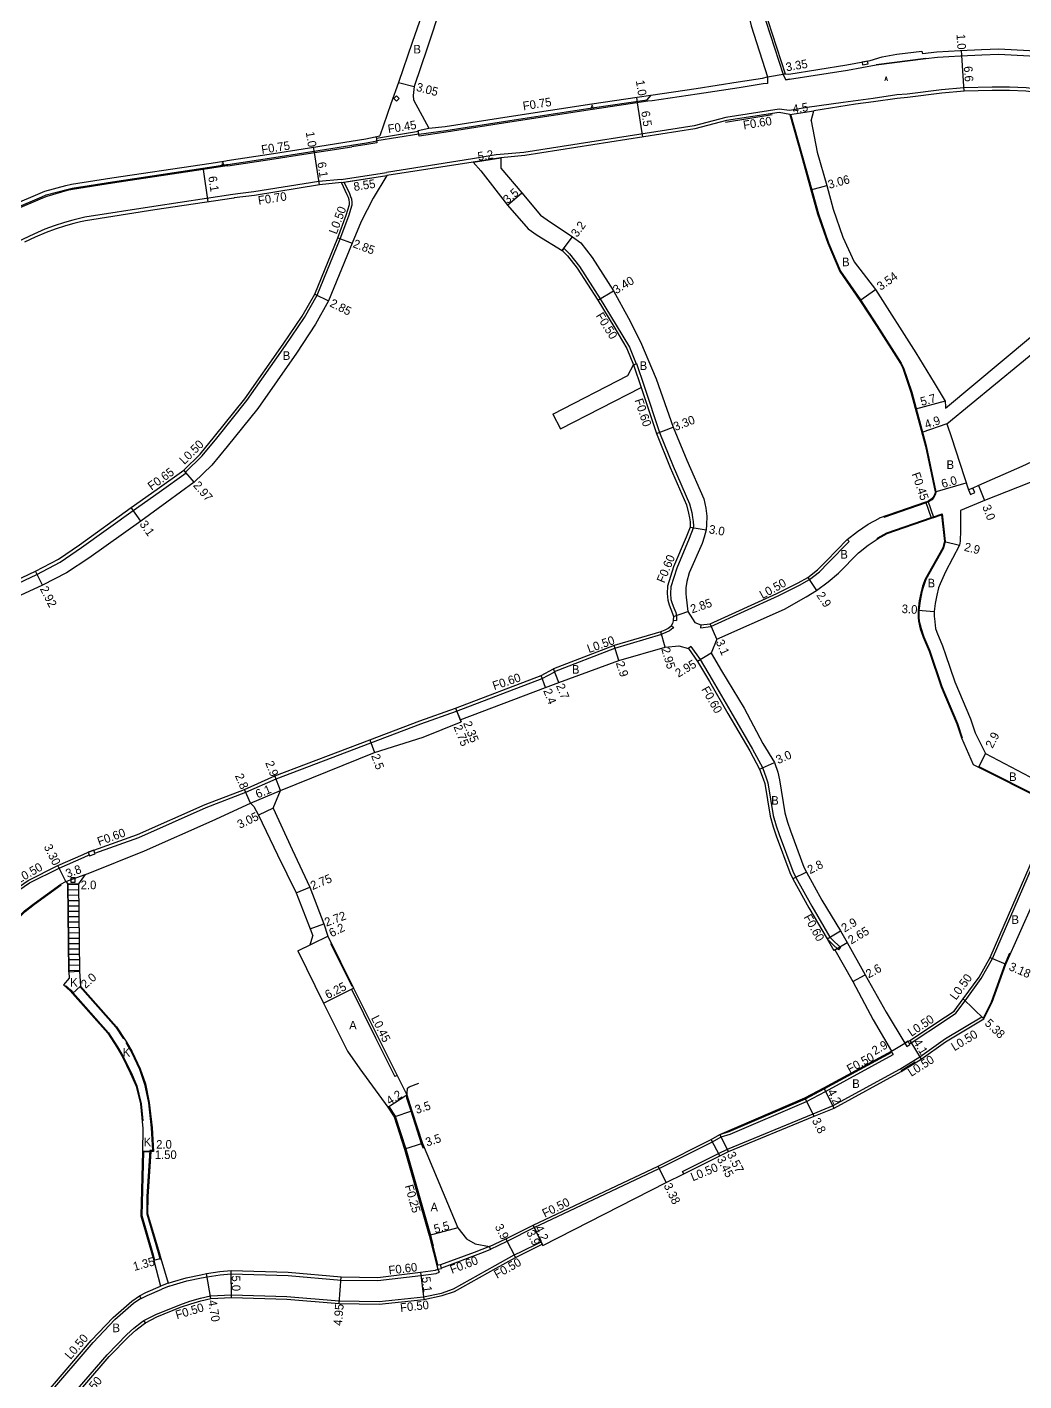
# Model space of a CAD drawing. Header units: metres. Extents: x -24000 to -21600, y -87000 to -84000.
# Drawn here: x -23652.9 to -23467.7, y -86370.6 to -86119.1 of the extents above; entities that cross this region are included whole.
import ezdxf

# ---------------------------------------------------------------- set-up
doc = ezdxf.new("R2010")
doc.units = ezdxf.units.M
doc.header["$LTSCALE"] = 2.5
for name, color, linetype in [('その他', 7, 'Continuous'), ('側溝・桝', 7, 'Continuous'), ('幅員', 7, 'Continuous'), ('歩道・分離帯・安全施設', 7, 'Continuous'), ('舗装', 7, 'Continuous'), ('道路', 7, 'Continuous')]:
    doc.layers.add(name, color=color, linetype=linetype)
doc.styles.get("Standard").update_dxf_attribs({"font": ''})
doc.styles.add('YOKO_DECO', font='txt.shx', dxfattribs={"bigfont": 'extfont.shx'})
doc.styles.get('Standard').set_extended_font_data('@MS PGothic')

msp = doc.modelspace()

# ---------------------------------------------------------------- linework, layer by layer
at = {"layer": 'その他', "flags": 128}
for points in [[(-23645.12, -86294.57), (-23645.29, -86278.26)], [(-23645.29, -86278.26), (-23643.29, -86278.26)], [(-23643.29, -86278.26), (-23643.12, -86294.48)], [(-23645.12, -86294.57), (-23643.12, -86294.48)]]:
    msp.add_lwpolyline(points, dxfattribs=at)
at = {"layer": 'その他'}
for points in [[(-23643.29, -86278.37), (-23645.29, -86278.39)], [(-23643.28, -86279.37), (-23645.28, -86279.39)], [(-23643.27, -86280.37), (-23645.27, -86280.39)], [(-23643.26, -86281.37), (-23645.26, -86281.39)], [(-23643.25, -86282.37), (-23645.25, -86282.39)], [(-23643.24, -86283.37), (-23645.24, -86283.39)], [(-23643.23, -86284.37), (-23645.23, -86284.39)], [(-23643.22, -86285.37), (-23645.21, -86285.39)], [(-23643.21, -86286.37), (-23645.2, -86286.39)], [(-23643.19, -86287.37), (-23645.19, -86287.39)], [(-23643.18, -86288.37), (-23645.18, -86288.39)], [(-23643.17, -86289.37), (-23645.17, -86289.39)], [(-23643.16, -86290.37), (-23645.16, -86290.39)], [(-23643.15, -86291.37), (-23645.15, -86291.39)], [(-23643.14, -86292.37), (-23645.14, -86292.39)], [(-23643.13, -86293.37), (-23645.13, -86293.39)], [(-23643.12, -86294.37), (-23645.12, -86294.39)]]:
    msp.add_lwpolyline(points, dxfattribs=at)
at = {"layer": '側溝・桝', "flags": 128}
for points in [[(-23521.19, -86103.47), (-23519.59, -86106.34), (-23517.69, -86111.21), (-23515.61, -86117.96), (-23512.39, -86127.92)], [(-23512.01, -86127.79), (-23512.39, -86127.92)], [(-23580.17, -86138.49), (-23587.97, -86139.78)], [(-23580.11, -86138.96), (-23587.91, -86140.24)], [(-23594.54, -86147.39), (-23586.09, -86146.07)], [(-23594.44, -86147.98), (-23593.93, -86147.9), (-23586, -86146.66)], [(-23623.4, -86201.75), (-23620.36, -86198.75), (-23617.62, -86195.44), (-23612.02, -86188.43), (-23604.88, -86178.25), (-23601.31, -86173.03), (-23598.97, -86168.89), (-23594.68, -86158.39), (-23593.1, -86154.17), (-23592.46, -86152.13), (-23592.45, -86151.64), (-23592.53, -86151.07), (-23592.7, -86150.59), (-23592.92, -86150.04), (-23593.93, -86147.9)], [(-23553.13, -86160.21), (-23553.43, -86160.61)], [(-23553.13, -86160.21), (-23553.11, -86160.22), (-23552.1, -86161.23), (-23550.27, -86163.56), (-23546.43, -86169.58), (-23543.42, -86174.44), (-23540.98, -86178.57), (-23539.74, -86181.65)], [(-23540.2, -86181.84), (-23539.74, -86181.65), (-23539.65, -86181.61)], [(-23540.2, -86181.84), (-23538.79, -86186.02)], [(-23539.65, -86181.61), (-23538.22, -86185.81)], [(-23538.22, -86185.81), (-23535.37, -86194.4), (-23532.86, -86200.66), (-23529.81, -86207.62), (-23529.38, -86209.26), (-23529.23, -86210.16), (-23529.11, -86210.94), (-23529.07, -86211.76), (-23529.11, -86212.15), (-23529.9, -86214.09), (-23532.19, -86219.57), (-23533.28, -86223.05), (-23533.36, -86224.31), (-23533.25, -86225.45), (-23533.04, -86226.19), (-23532.71, -86226.97), (-23532.37, -86227.82), (-23532.21, -86228.49), (-23532.23, -86229.3)], [(-23664.93, -86227.88), (-23661.08, -86225.51), (-23651.02, -86220.75), (-23646.71, -86218.46), (-23642.73, -86215.79), (-23633.13, -86208.89), (-23628.31, -86205.46), (-23623.3, -86201.86)], [(-23623.3, -86201.86), (-23623.4, -86201.75), (-23623.73, -86201.37)], [(-23484.86, -86210.33), (-23485.91, -86207.3)], [(-23484.44, -86210.18), (-23485.48, -86207.16)], [(-23527.69, -86230.15), (-23527.75, -86230.66), (-23525.84, -86230.41), (-23513.35, -86224.77), (-23509.35, -86222.77), (-23507.53, -86221.73), (-23505.68, -86220.29), (-23504.04, -86218.6), (-23500.16, -86214.63)], [(-23500.49, -86214.26), (-23500.16, -86214.63)], [(-23533.2, -86230.32), (-23532.78, -86230.59)], [(-23532.83, -86229.24), (-23532.23, -86229.3)], [(-23554.87, -86238.79), (-23543.67, -86234.45), (-23534.93, -86231.87)], [(-23532.78, -86230.59), (-23532.92, -86230.77), (-23533.52, -86231.25), (-23534.19, -86231.58), (-23534.93, -86231.87)], [(-23529.53, -86234.16), (-23530.02, -86234.51)], [(-23529.53, -86234.16), (-23527.8, -86236.58), (-23525.59, -86240.35), (-23522.15, -86246.32), (-23518.08, -86253.25), (-23516.23, -86256.66), (-23515.57, -86258.53), (-23515.23, -86259.48), (-23514.26, -86265.52), (-23513.71, -86267.45), (-23513.15, -86269.1), (-23510.62, -86275.92), (-23510.07, -86277.04), (-23507.1, -86282.37), (-23503.72, -86288.17), (-23502.84, -86289.05), (-23501.76, -86290.03)], [(-23640.24, -86272.56), (-23632.1, -86269.61), (-23619.56, -86264.05), (-23612.24, -86261.24), (-23606.59, -86258.75), (-23588.98, -86252.07), (-23579.7, -86248.53), (-23573.07, -86246.17), (-23557.18, -86240.09), (-23554.83, -86238.88)], [(-23554.83, -86238.88), (-23554.87, -86238.79), (-23555.06, -86238.32)], [(-23482.26, -86303.54), (-23480.32, -86302.25), (-23478.63, -86299.95), (-23475.6, -86295.82), (-23473.52, -86292.14), (-23466.09, -86274.95), (-23461.99, -86264.49), (-23462.45, -86264.31)], [(-23658.32, -86282.35), (-23656.36, -86280.81), (-23652.4, -86278.07), (-23646.92, -86275.32), (-23642.27, -86273.29), (-23641.31, -86272.84)], [(-23504.24, -86288.47), (-23503.25, -86289.48), (-23502.16, -86290.48)], [(-23501.76, -86290.03), (-23502.16, -86290.48)], [(-23592.6, -86297.83), (-23592.2, -86297.63)], [(-23592.6, -86297.83), (-23588.13, -86306.85), (-23584.53, -86314.06)], [(-23482.26, -86306.99), (-23475.49, -86302.97), (-23475.11, -86303.32)], [(-23488.95, -86307.94), (-23488.65, -86307.76), (-23482.26, -86303.54)], [(-23531.11, -86331.67), (-23524.42, -86328.35), (-23522.76, -86327.52), (-23506.81, -86320.94), (-23503.15, -86319.45), (-23490.71, -86312.65), (-23487.04, -86310.41), (-23482.26, -86306.99)], [(-23524.17, -86324.79), (-23522.41, -86324.26), (-23508.27, -86318.2), (-23504.78, -86316.35), (-23492.22, -86309.49)], [(-23523.95, -86325.24), (-23522.25, -86324.73), (-23508.05, -86318.65), (-23504.54, -86316.79), (-23491.98, -86309.93)], [(-23492.22, -86309.49), (-23491.98, -86309.93)], [(-23584.13, -86313.86), (-23584.53, -86314.06)], [(-23585.85, -86319.75), (-23585.64, -86319.61), (-23584.46, -86321.42), (-23582.51, -86327.48), (-23577.9, -86343.51), (-23577.4, -86345.49), (-23577.64, -86345.55)], [(-23566.8, -86346.11), (-23563.7, -86344.61), (-23558.65, -86342.11), (-23535.42, -86331.15), (-23525.53, -86326.16), (-23523.95, -86325.24)], [(-23530.88, -86332.11), (-23531.11, -86331.67)], [(-23566.97, -86345.64), (-23569.82, -86346.71)], [(-23566.76, -86346.2), (-23566.8, -86346.11), (-23566.97, -86345.64)], [(-23561.4, -86346.71), (-23557.38, -86344.72)], [(-23557.38, -86344.72), (-23557.17, -86345.17)], [(-23569.82, -86346.71), (-23576.03, -86349.05)], [(-23568.11, -86346.71), (-23575.88, -86349.63)], [(-23566.76, -86346.2), (-23568.11, -86346.71)], [(-23565.93, -86349.15), (-23562.37, -86347.19), (-23561.4, -86346.71)], [(-23631.15, -86359.37), (-23628.95, -86358.25), (-23624.51, -86356.43), (-23622.61, -86355.78), (-23620.67, -86355.2), (-23618.79, -86354.79), (-23614.9, -86354.6), (-23604.59, -86354.88), (-23594.87, -86355.69), (-23587.46, -86355.85), (-23579.21, -86354.95), (-23575.86, -86354.26), (-23573.67, -86353.48), (-23565.93, -86349.15)], [(-23626.45, -86353), (-23625.68, -86352.76), (-23623.16, -86352.01), (-23620.47, -86351.44), (-23619.4, -86351.24), (-23617, -86350.88), (-23614.93, -86350.7), (-23604.37, -86350.99), (-23594.52, -86351.86), (-23587.67, -86351.95), (-23579.7, -86350.98), (-23576.84, -86350.62), (-23576.32, -86350.4)], [(-23576.55, -86349.85), (-23576.32, -86350.4)], [(-23631.68, -86355.29), (-23630.57, -86354.7), (-23627.82, -86353.57)], [(-23626.63, -86352.43), (-23628.05, -86353.01)], [(-23626.45, -86353), (-23627.82, -86353.57)], [(-23652.39, -86377.25), (-23649.16, -86373.47), (-23640.57, -86363.43), (-23636.53, -86359.16), (-23633.09, -86356.14), (-23631.73, -86355.21)], [(-23631.99, -86354.78), (-23631.73, -86355.21), (-23631.68, -86355.29)], [(-23649.97, -86379.33), (-23646.67, -86375.78), (-23637.95, -86365.73), (-23634.32, -86361.97), (-23633, -86360.79), (-23631.62, -86359.69), (-23631.15, -86359.37)], [(-23630.87, -86359.79), (-23631.15, -86359.37)]]:
    msp.add_lwpolyline(points, dxfattribs=at)
at = {"layer": '側溝・桝'}
for points in [[(-23497.65, -86126.09), (-23496.65, -86125.89), (-23496.75, -86125.39), (-23497.75, -86125.58)], [(-23576.55, -86349.85), (-23575.87, -86349.68), (-23575.88, -86349.63), (-23576.03, -86349.05), (-23576.04, -86349), (-23576.72, -86349.17), (-23576.55, -86349.85)]]:
    msp.add_lwpolyline(points, close=True, dxfattribs=at)
at = {"layer": '側溝・桝', "flags": 128}
for points in [[(-23584.24, -86132.85), (-23583.75, -86132.35), (-23584.24, -86131.86), (-23584.74, -86132.35)], [(-23477.99, -86205.07), (-23477.62, -86205.89), (-23476.8, -86205.53), (-23477.17, -86204.71)], [(-23641.48, -86272.37), (-23641.31, -86272.84), (-23641.24, -86273.03), (-23640.21, -86272.65), (-23640.24, -86272.56), (-23640.45, -86271.99)], [(-23644.7, -86277.92), (-23643.9, -86277.92), (-23643.9, -86277.12), (-23644.7, -86277.12)], [(-23489.45, -86308.46), (-23488.85, -86308.1), (-23488.95, -86307.94), (-23489.2, -86307.5), (-23489.81, -86307.86)]]:
    msp.add_lwpolyline(points, close=True, dxfattribs=at)
at = {"layer": '側溝・桝'}
for points in [[(-23580.11, -86138.96), (-23575.08, -86138.27), (-23563.21, -86136.42), (-23547.87, -86134.06), (-23537.67, -86132.57), (-23536.92, -86131.71)], [(-23435.92, -86137.88), (-23438.84, -86136.58), (-23440.42, -86136.01), (-23440.73, -86135.89), (-23443.44, -86134.97), (-23445.74, -86134.21), (-23448.53, -86133.41), (-23450.66, -86132.9), (-23453.44, -86132.4), (-23458.49, -86131.58), (-23461.5, -86131.09), (-23464.85, -86130.65), (-23467.27, -86130.38), (-23470.36, -86130.24), (-23473.6, -86130.23), (-23478.82, -86130.35), (-23483.02, -86130.74), (-23489.4, -86131.53), (-23491.3, -86131.7), (-23495.71, -86132.35), (-23501.27, -86133.12), (-23507.97, -86134.04)], [(-23507.97, -86134.04), (-23511.24, -86134.57), (-23513.18, -86134.36), (-23523.08, -86135.91), (-23528.93, -86137.43), (-23560.56, -86142.4), (-23565.72, -86142.84), (-23570.11, -86143.54), (-23586.09, -86146.07)], [(-23511.17, -86135.32), (-23506.72, -86134.64)], [(-23615.58, -86144.61), (-23607, -86143.29), (-23601.49, -86142.45), (-23592.56, -86141)], [(-23592.57, -86141), (-23589.8, -86140.56), (-23587.91, -86140.24)], [(-23655.19, -86152.79), (-23650.11, -86150.63), (-23649.3, -86150.27), (-23645.45, -86149.24), (-23644.48, -86149), (-23636.99, -86147.83), (-23620.2, -86145.32), (-23617.75, -86144.93), (-23615.81, -86144.64), (-23615.58, -86144.61)], [(-23564.86, -86143.38), (-23570, -86144.17)], [(-23594.54, -86147.39), (-23598.63, -86147.74), (-23610.71, -86149.68), (-23613.18, -86149.99)], [(-23613.18, -86149.99), (-23614.63, -86150.21), (-23629.31, -86152.42), (-23642.12, -86154.42), (-23643.09, -86154.64), (-23644.35, -86154.96), (-23645.88, -86155.41), (-23647.84, -86156.03), (-23649.53, -86156.63), (-23651.61, -86157.53), (-23653.6, -86158.5), (-23655.42, -86159.46), (-23657.27, -86160.64), (-23659.59, -86162.28), (-23662.56, -86164.55), (-23665.25, -86166.93), (-23667.36, -86169.15), (-23668.41, -86170.3), (-23669.96, -86171.97), (-23671.18, -86173.54), (-23672.57, -86175.71)]]:
    msp.add_lwpolyline(points, dxfattribs=at)
at = {"layer": '幅員', "flags": 128}
for points in [[(-23479.24, -86124.39), (-23479.31, -86123.4)], [(-23478.78, -86130.97), (-23479.24, -86124.39)], [(-23583.89, -86129.37), (-23580.94, -86130.14)], [(-23515.31, -86128.35), (-23512.01, -86127.79)], [(-23511.17, -86135.32), (-23506.72, -86134.64)], [(-23599.48, -86142.39), (-23599.64, -86141.41)], [(-23598.54, -86148.42), (-23599.48, -86142.39)], [(-23570, -86144.17), (-23564.86, -86143.38)], [(-23594.44, -86147.98), (-23586, -86146.66)], [(-23563.64, -86152.15), (-23560.97, -86149.89)], [(-23507.24, -86149.34), (-23504.29, -86148.52)], [(-23595.15, -86158.21), (-23592.48, -86159.21)], [(-23553.43, -86160.61), (-23551.52, -86158.04)], [(-23599.42, -86168.67), (-23596.88, -86169.96)], [(-23546.86, -86169.83), (-23543.94, -86168.09)], [(-23498.15, -86169.87), (-23495.27, -86167.81)], [(-23482.33, -86188.56), (-23487.83, -86190.04)], [(-23535.94, -86194.61), (-23532.85, -86193.43)], [(-23482.03, -86192.78), (-23486.67, -86194.37)], [(-23621.79, -86203.62), (-23623.73, -86201.37)], [(-23484.18, -86205.42), (-23478.41, -86203.75)], [(-23476.13, -86204.25), (-23475.04, -86207.04)], [(-23631.71, -86210.88), (-23633.51, -86208.36)], [(-23529.7, -86212), (-23526.74, -86212.49)], [(-23482.45, -86214.66), (-23479.64, -86215.35)], [(-23649.99, -86222.77), (-23651.31, -86220.16)], [(-23507.81, -86221.31), (-23506.22, -86223.74)], [(-23532.81, -86228.56), (-23530.12, -86227.63)], [(-23487.35, -86227.42), (-23484.36, -86227.62)], [(-23524.73, -86232.76), (-23525.98, -86229.92)], [(-23534.32, -86234.25), (-23535.16, -86231.42)], [(-23542.91, -86236.73), (-23543.82, -86233.98)], [(-23525.76, -86235.4), (-23528.3, -86236.91)], [(-23556.53, -86241.77), (-23557.39, -86239.53)], [(-23554.06, -86240.83), (-23555.06, -86238.32)], [(-23573.28, -86245.6), (-23572.25, -86248.16)], [(-23573.28, -86245.6), (-23572.4, -86247.78)], [(-23589.2, -86251.51), (-23588.34, -86253.86)], [(-23474.8, -86254.01), (-23476.14, -86256.59)], [(-23516.78, -86256.91), (-23514.04, -86255.69)], [(-23605.76, -86260.9), (-23606.81, -86258.19)], [(-23611.38, -86263.27), (-23612.47, -86260.69)], [(-23611.38, -86263.27), (-23605.76, -86260.9)], [(-23607.14, -86264.17), (-23609.89, -86265.48)], [(-23645.67, -86277.82), (-23647.13, -86274.86)], [(-23645.67, -86277.82), (-23642.09, -86276.53)], [(-23508.09, -86276.07), (-23510.6, -86277.32)], [(-23645.29, -86278.26), (-23643.29, -86278.26)], [(-23602.89, -86279.89), (-23600.36, -86278.84)], [(-23600.27, -86286.63), (-23597.71, -86285.69)], [(-23602.56, -86290.71), (-23596.99, -86287.99)], [(-23504.24, -86288.47), (-23501.74, -86287)], [(-23502.82, -86290.52), (-23500.54, -86289.17)], [(-23473.97, -86291.91), (-23471.05, -86293.16)], [(-23499.46, -86296.41), (-23497.18, -86295.16)], [(-23642.91, -86297.28), (-23644.4, -86298.61)], [(-23597.8, -86300.42), (-23592.2, -86297.63)], [(-23478.99, -86299.6), (-23475.11, -86303.32)], [(-23492.31, -86309.31), (-23489.81, -86307.86)], [(-23488.91, -86307.34), (-23486.78, -86310.84)], [(-23585.85, -86319.75), (-23582.34, -86317.45)], [(-23506.62, -86321.4), (-23508.36, -86318.02)], [(-23502.94, -86319.9), (-23504.88, -86316.17)], [(-23584.69, -86321.53), (-23581.36, -86320.44)], [(-23524.2, -86328.79), (-23525.76, -86325.72)], [(-23522.56, -86327.98), (-23524.17, -86324.79)], [(-23629.39, -86327.96), (-23631.39, -86327.97)], [(-23631.39, -86327.97), (-23629.89, -86327.96)], [(-23579.42, -86326.49), (-23582.75, -86327.56)], [(-23534.16, -86333.74), (-23535.64, -86330.7)], [(-23572.84, -86342.14), (-23578.14, -86343.58)], [(-23557.03, -86345.44), (-23558.86, -86341.66)], [(-23558.86, -86341.66), (-23557.17, -86345.17)], [(-23563.92, -86344.16), (-23562.14, -86347.64)], [(-23628.01, -86347.85), (-23629.31, -86348.21)], [(-23618.73, -86355.28), (-23619.5, -86350.65)], [(-23614.89, -86355.1), (-23614.95, -86350.1)], [(-23579.77, -86350.39), (-23579.13, -86355.45)], [(-23594.9, -86356.19), (-23594.49, -86351.26)]]:
    msp.add_lwpolyline(points, dxfattribs=at)
at = {"layer": '幅員'}
for points in [[(-23539.68, -86132.12), (-23539.52, -86133.13)], [(-23539.52, -86133.13), (-23538.52, -86139.52)], [(-23620.16, -86145.55), (-23619.26, -86151.56)]]:
    msp.add_lwpolyline(points, dxfattribs=at)
at = {"layer": '歩道・分離帯・安全施設'}
for points in [[(-23485.93, -86124.91), (-23483.77, -86124.69), (-23481.61, -86124.55), (-23479.46, -86124.4), (-23475.51, -86124.26), (-23472.33, -86124.14), (-23466.67, -86124.45), (-23463.61, -86124.51), (-23461.75, -86124.57), (-23459.1, -86124.9), (-23455.62, -86125.34), (-23451.93, -86126.07), (-23448.65, -86126.83), (-23445.35, -86127.68), (-23441.91, -86128.76), (-23437.16, -86130.33), (-23433.78, -86131.82)], [(-23485.93, -86124.91), (-23483.77, -86124.69), (-23481.61, -86124.55), (-23479.46, -86124.4), (-23475.51, -86124.26), (-23472.33, -86124.14), (-23466.67, -86124.45), (-23463.61, -86124.51), (-23461.75, -86124.57), (-23459.1, -86124.9), (-23455.62, -86125.34), (-23451.93, -86126.07), (-23448.65, -86126.83), (-23445.35, -86127.68), (-23441.91, -86128.76), (-23437.16, -86130.33), (-23433.78, -86131.82)], [(-23511.21, -86128.78), (-23500.43, -86127.07), (-23495.13, -86126.07)], [(-23511.21, -86128.78), (-23500.43, -86127.07), (-23495.13, -86126.07)], [(-23485.93, -86124.91), (-23495.13, -86126.07)], [(-23495.13, -86126.07), (-23485.93, -86124.91)], [(-23515.31, -86128.35), (-23515.33, -86129.55), (-23516.1, -86129.65), (-23520.61, -86130.35), (-23528.38, -86131.57), (-23536.72, -86132.81), (-23537.57, -86132.83), (-23547.82, -86134.41), (-23563.16, -86136.77), (-23575.03, -86138.62), (-23580.05, -86139.36), (-23580.2, -86138.28)], [(-23515.31, -86128.35), (-23515.33, -86129.55), (-23516.1, -86129.65), (-23520.61, -86130.35), (-23528.38, -86131.57), (-23536.72, -86132.81), (-23537.57, -86132.83), (-23547.82, -86134.41), (-23563.16, -86136.77), (-23575.03, -86138.62), (-23580.05, -86139.36), (-23580.13, -86138.81)], [(-23511.21, -86128.78), (-23511.91, -86128.9), (-23512.39, -86127.92)], [(-23512.39, -86127.92), (-23511.91, -86128.9), (-23511.21, -86128.78)], [(-23523.09, -86136.74), (-23514.48, -86135.33)], [(-23588.01, -86139.41), (-23587.87, -86140.6), (-23589.75, -86140.88), (-23592.52, -86141.31)], [(-23588.01, -86139.41), (-23587.87, -86140.6), (-23589.75, -86140.88), (-23592.52, -86141.31)], [(-23580.2, -86138.28), (-23578.22, -86137.85)], [(-23615.55, -86144.84), (-23606.96, -86143.54), (-23601.45, -86142.7), (-23592.52, -86141.31)], [(-23615.55, -86144.84), (-23606.96, -86143.54), (-23601.45, -86142.7), (-23592.52, -86141.31)], [(-23615.55, -86144.84), (-23615.77, -86144.87), (-23617.71, -86145.17), (-23620.16, -86145.55), (-23636.96, -86148.06), (-23644.43, -86149.23), (-23645.39, -86149.47), (-23649.2, -86150.55), (-23650, -86150.89), (-23655.07, -86153.06)], [(-23615.55, -86144.84), (-23615.77, -86144.87), (-23617.71, -86145.17), (-23620.16, -86145.55), (-23636.96, -86148.06), (-23644.43, -86149.23), (-23645.39, -86149.47), (-23649.2, -86150.55), (-23650, -86150.89), (-23655.07, -86153.06)]]:
    msp.add_lwpolyline(points, dxfattribs=at)
at = {"layer": '歩道・分離帯・安全施設', "flags": 128}
for points in [[(-23511.03, -86135.27), (-23508.85, -86142.96), (-23507.1, -86149.3), (-23505.87, -86153.75), (-23503.97, -86159.15), (-23501.77, -86164.41), (-23498.03, -86169.78), (-23494.93, -86174.5), (-23490.49, -86181.51), (-23490.07, -86182.41), (-23488.53, -86186.89), (-23485.84, -86196.89), (-23484.02, -86205.42), (-23484.12, -86205.83), (-23484.41, -86206.48), (-23484.81, -86206.93), (-23485.42, -86207.29), (-23485.43, -86207.3), (-23485.86, -86207.45), (-23493.72, -86210.16)], [(-23495.01, -86214.08), (-23494.84, -86213.97), (-23493.14, -86213.03), (-23484.91, -86210.19), (-23484.49, -86210.04), (-23482.86, -86209.48), (-23482.3, -86214.67), (-23482.6, -86215.89), (-23485.9, -86221.68), (-23486.37, -86223.01), (-23486.62, -86223.97), (-23486.99, -86225.69), (-23487.2, -86227.44)], [(-23487.2, -86227.44), (-23487.2, -86228.74), (-23487.12, -86229.45), (-23486.8, -86230.81), (-23486.35, -86232.16), (-23486.28, -86232.36), (-23485.17, -86234.96), (-23482.93, -86241.6), (-23482.26, -86243.18)], [(-23482.26, -86243.18), (-23480.01, -86248.48), (-23479.13, -86251.09)], [(-23476.07, -86256.45), (-23464.11, -86262.43), (-23463.53, -86262.72), (-23462.39, -86264.14)], [(-23668.99, -86305.2), (-23668.69, -86304.85), (-23663.8, -86298.51), (-23661.96, -86295.53), (-23659.99, -86292.34), (-23658.31, -86289.73), (-23654.92, -86285.07), (-23653.24, -86283.4), (-23651.46, -86282.04), (-23646.51, -86278.42)], [(-23596.48, -86289.34), (-23592.55, -86297.27)], [(-23475.22, -86303.2), (-23473.71, -86300.15), (-23471.18, -86293.1), (-23470.28, -86291.09)], [(-23645.7, -86297.14), (-23644.74, -86298), (-23644.29, -86298.51), (-23637.73, -86305.92), (-23636.03, -86308.51), (-23634.98, -86310.33), (-23633.55, -86313.29), (-23632.45, -86315.79), (-23631.66, -86319.09), (-23631.35, -86322.28)], [(-23643.05, -86297.34), (-23636.37, -86304.89), (-23634.95, -86307.06)], [(-23634.54, -86307.71), (-23633.48, -86309.53), (-23631.97, -86312.65), (-23631.03, -86315.44), (-23630.31, -86318.9), (-23629.78, -86323.58), (-23629.54, -86327.81), (-23630.03, -86327.81), (-23630.58, -86336.32), (-23630.64, -86339.53), (-23628.5, -86346.71)], [(-23490.47, -86312.92), (-23487.87, -86311.33)], [(-23582.3, -86318.03), (-23582.17, -86316.2), (-23581.9, -86315.98), (-23580.11, -86315.28)], [(-23579.19, -86327.43), (-23579.56, -86326.54), (-23581.5, -86320.48), (-23582.3, -86318.03)], [(-23585.72, -86319.67), (-23584.55, -86321.46), (-23582.61, -86327.51), (-23578, -86343.54), (-23577.19, -86346.71), (-23576.61, -86348.98)], [(-23631.24, -86327.97), (-23631.56, -86339.88), (-23629.58, -86346.71)], [(-23629.58, -86346.71), (-23629.16, -86348.17)], [(-23628.5, -86346.71), (-23628.11, -86348.01)]]:
    msp.add_lwpolyline(points, dxfattribs=at)
at = {"layer": '舗装', "flags": 128}
msp.add_lwpolyline([(-23645.12, -86294.57), (-23643.12, -86294.48)], dxfattribs=at)
at = {"layer": '道路', "flags": 128}
for points in [[(-23621.8, -86066.63), (-23620.22, -86068.44), (-23617.62, -86071.41), (-23614.83, -86074.26), (-23612.63, -86076.17), (-23603.74, -86082.49), (-23594.2, -86089.41), (-23591.86, -86091.59), (-23591.13, -86092.48), (-23590.81, -86092.97), (-23583.83, -86101.96), (-23583.43, -86102.48), (-23581.57, -86105.81), (-23578.6, -86111.11), (-23578.43, -86112.19), (-23578.45, -86113.29), (-23578.57, -86114.17), (-23581.35, -86121.96), (-23583.89, -86129.37), (-23585.27, -86133.33), (-23587.32, -86139.26)], [(-23549.62, -86070.95), (-23549.89, -86071.22), (-23551.93, -86073.23), (-23556.19, -86077.9), (-23559.56, -86081.47), (-23561.08, -86082.76), (-23562.34, -86083.72), (-23565.06, -86088.94), (-23568.36, -86093.93), (-23569.2, -86095.84), (-23572.09, -86104.31), (-23575.94, -86115.12), (-23578.52, -86122.99), (-23580.94, -86130.14), (-23581.16, -86131.8), (-23581.1, -86132.59), (-23578.22, -86137.85)], [(-23547.83, -86070.81), (-23542.95, -86077.85), (-23539.46, -86082.86), (-23534.63, -86089.6), (-23528.35, -86098.13), (-23524.17, -86103.08), (-23521.77, -86107.35), (-23519.98, -86112.18), (-23518.38, -86118.84), (-23515.31, -86128.35)], [(-23520.84, -86103.27), (-23519.23, -86106.16), (-23517.31, -86111.08), (-23515.23, -86117.84), (-23512.01, -86127.79)], [(-23507.18, -86136.48), (-23506.72, -86134.64)], [(-23511.17, -86135.32), (-23508.99, -86143), (-23507.24, -86149.34), (-23506.01, -86153.79), (-23504.11, -86159.21), (-23501.91, -86164.49), (-23498.15, -86169.87), (-23495.05, -86174.58), (-23490.63, -86181.58), (-23490.21, -86182.47), (-23488.67, -86186.93), (-23485.98, -86196.92), (-23484.18, -86205.42), (-23484.26, -86205.78), (-23484.53, -86206.4), (-23484.91, -86206.81), (-23485.48, -86207.16)], [(-23507.18, -86136.48), (-23506.07, -86142.32), (-23504.29, -86148.52), (-23503.15, -86152.89), (-23501.31, -86158.13), (-23499.19, -86162.67), (-23495.27, -86167.81), (-23487.74, -86179.58), (-23484.35, -86185.16), (-23482.33, -86188.56), (-23482.26, -86189.59)], [(-23570, -86144.17), (-23568.58, -86145.78), (-23563.64, -86152.15), (-23559.8, -86156.55), (-23558.13, -86157.73), (-23553.43, -86160.61), (-23552.48, -86161.56), (-23550.67, -86163.85), (-23546.86, -86169.83), (-23543.86, -86174.68), (-23541.43, -86178.78), (-23540.2, -86181.84)], [(-23564.86, -86143.38), (-23564.84, -86145.28), (-23560.97, -86149.89), (-23557.51, -86154.01), (-23556.23, -86154.91), (-23551.52, -86158.04), (-23550.02, -86159.19), (-23547.9, -86161.88), (-23543.94, -86168.09), (-23541.13, -86173.13), (-23538.89, -86177.57), (-23536, -86184.4), (-23532.85, -86193.43), (-23530.29, -86199.55), (-23527.13, -86206.75), (-23526.75, -86208.43), (-23526.59, -86209.92), (-23526.62, -86211.54), (-23526.74, -86212.49), (-23527.08, -86213.87), (-23527.46, -86215), (-23529.86, -86220.44), (-23530.29, -86222.08), (-23530.47, -86223.28), (-23530.48, -86224.39), (-23530.45, -86224.98), (-23530.12, -86227.63)], [(-23586, -86146.66), (-23588.56, -86150.85), (-23590.82, -86155.23), (-23592.48, -86159.21), (-23596.88, -86169.96), (-23599.28, -86174.25), (-23602.83, -86179.68), (-23610.01, -86189.93), (-23615.68, -86197.02), (-23618.52, -86200.45), (-23621.79, -86203.62), (-23626.89, -86207.34), (-23631.71, -86210.88), (-23641.4, -86217.72), (-23645.52, -86220.49), (-23649.99, -86222.77), (-23659.96, -86227.32)], [(-23661.38, -86224.93), (-23651.31, -86220.16), (-23647.04, -86217.9), (-23643.11, -86215.26), (-23633.51, -86208.36), (-23628.68, -86204.94), (-23623.73, -86201.37), (-23620.73, -86198.41), (-23618.01, -86195.13), (-23612.42, -86188.13), (-23605.29, -86177.96), (-23601.73, -86172.77), (-23599.42, -86168.67), (-23595.15, -86158.21), (-23593.57, -86154.01), (-23592.96, -86152.05), (-23592.95, -86151.67), (-23593.02, -86151.19), (-23593.17, -86150.77), (-23593.38, -86150.24), (-23594.44, -86147.98)], [(-23411.2, -86167.2), (-23413.36, -86168.53), (-23425.38, -86175.93), (-23432.42, -86180.25), (-23435.79, -86182.48), (-23449.51, -86191.07), (-23455.01, -86194.38), (-23459.87, -86196.85), (-23468.08, -86200.73), (-23476.13, -86204.25), (-23477.17, -86204.71), (-23477.99, -86205.07)], [(-23482.03, -86192.78), (-23459.4, -86174.21), (-23457.35, -86172.73), (-23460.68, -86168.69)], [(-23482.24, -86189.86), (-23461.23, -86172.27), (-23462.69, -86170.28)], [(-23409.36, -86170.3), (-23411.35, -86171.71), (-23423.37, -86179.15), (-23430.43, -86183.48), (-23433.87, -86185.6), (-23447.78, -86193.99), (-23454.02, -86197.8), (-23458.55, -86200.2), (-23466.82, -86203.78), (-23475.04, -86207.04), (-23479.45, -86208.91)], [(-23541.25, -86183.79), (-23540.2, -86181.84)], [(-23555.2, -86190.98), (-23541.25, -86183.79)], [(-23538.79, -86186.02), (-23535.94, -86194.61), (-23533.41, -86200.89), (-23530.38, -86207.82), (-23529.97, -86209.39), (-23529.82, -86210.26), (-23529.71, -86211), (-23529.67, -86211.74), (-23529.7, -86212), (-23530.45, -86213.86), (-23532.75, -86219.36), (-23533.87, -86222.94), (-23533.96, -86224.31), (-23533.84, -86225.56), (-23533.6, -86226.39), (-23533.26, -86227.19), (-23532.95, -86228), (-23532.81, -86228.56), (-23532.83, -86229.24), (-23532.85, -86229.36), (-23532.98, -86229.86), (-23533.2, -86230.32), (-23533.28, -86230.41), (-23533.79, -86230.82), (-23534.39, -86231.12), (-23535.02, -86231.36), (-23535.16, -86231.42), (-23543.82, -86233.98), (-23555.06, -86238.32)], [(-23553.79, -86193.72), (-23538.79, -86186.02)], [(-23482.26, -86189.59), (-23482.24, -86189.86)], [(-23555.2, -86190.98), (-23553.79, -86193.72)], [(-23482.03, -86192.78), (-23481.14, -86195.35), (-23477.99, -86205.07)], [(-23528.83, -86229.69), (-23527.69, -86230.15), (-23525.98, -86229.92), (-23513.58, -86224.32), (-23509.6, -86222.33), (-23507.81, -86221.31), (-23506, -86219.9), (-23504.38, -86218.24), (-23500.49, -86214.26), (-23498.6, -86212.79), (-23496.61, -86211.45), (-23494.52, -86210.29), (-23494.51, -86210.28), (-23485.91, -86207.3), (-23485.48, -86207.16)], [(-23524.73, -86232.76), (-23512.15, -86227.19), (-23508.12, -86224.95), (-23506.22, -86223.74), (-23504.05, -86222.12), (-23502.16, -86220.55), (-23498.44, -86216.74), (-23496.65, -86215.35), (-23494.76, -86214.1), (-23493.08, -86213.17), (-23484.86, -86210.33), (-23484.44, -86210.18), (-23482.99, -86209.68), (-23482.45, -86214.66), (-23482.74, -86215.83), (-23486.03, -86221.62), (-23486.51, -86222.97), (-23486.77, -86223.93), (-23487.14, -86225.67), (-23487.35, -86227.42), (-23487.35, -86228.75), (-23487.27, -86229.47), (-23486.95, -86230.86), (-23486.49, -86232.21), (-23486.42, -86232.42), (-23485.31, -86235.02), (-23483.07, -86241.65), (-23482.26, -86243.56)], [(-23479.45, -86208.91), (-23479.45, -86212.63), (-23479.53, -86214.6), (-23479.64, -86215.35), (-23482.26, -86220.28)], [(-23482.26, -86220.28), (-23483.26, -86222.52), (-23483.54, -86223.26), (-23483.85, -86224.63), (-23484.17, -86226.17), (-23484.36, -86227.62), (-23484.35, -86228.58), (-23484.31, -86228.96), (-23484.11, -86230.81), (-23483.87, -86231.51), (-23482.79, -86234.05), (-23482.26, -86235.61)], [(-23530.12, -86227.63), (-23528.83, -86229.69)], [(-23524.73, -86232.76), (-23525.76, -86235.4), (-23523.87, -86238.65), (-23519.66, -86245.59), (-23516.17, -86252.16), (-23514.04, -86255.69), (-23513.4, -86257.5), (-23513.09, -86258.92), (-23512.11, -86265.05), (-23511.61, -86266.79), (-23511.07, -86268.37), (-23508.57, -86275.13), (-23508.09, -86276.07), (-23505.21, -86281.25), (-23501.74, -86287), (-23500.54, -86289.17), (-23497.18, -86295.16), (-23493.26, -86302.09), (-23489.81, -86307.86)], [(-23605.76, -86260.9), (-23588.34, -86253.86), (-23579.3, -86251.01), (-23572.25, -86248.16), (-23572.4, -86247.78), (-23556.53, -86241.77), (-23554.06, -86240.83), (-23542.91, -86236.73), (-23534.32, -86234.25), (-23531.78, -86234.02), (-23530.02, -86234.51)], [(-23530.02, -86234.51), (-23528.3, -86236.91), (-23526.11, -86240.65), (-23522.67, -86246.62), (-23518.6, -86253.54), (-23516.78, -86256.91), (-23516.14, -86258.74), (-23515.81, -86259.63), (-23514.85, -86265.65), (-23514.28, -86267.63), (-23513.71, -86269.3), (-23511.17, -86276.16), (-23510.6, -86277.32), (-23507.62, -86282.67), (-23504.24, -86288.47), (-23502.99, -86290.62)], [(-23482.26, -86235.61), (-23480.54, -86240.69), (-23477.62, -86247.58), (-23476.72, -86250.21), (-23474.8, -86254.01), (-23463.03, -86260.23), (-23462.21, -86260.66)], [(-23658.63, -86281.96), (-23656.65, -86280.41), (-23652.67, -86277.64), (-23647.13, -86274.86), (-23642.44, -86272.82), (-23641.48, -86272.37), (-23640.45, -86271.99), (-23632.32, -86269.05), (-23619.79, -86263.5), (-23612.47, -86260.69), (-23606.81, -86258.19), (-23589.2, -86251.51), (-23579.9, -86247.97), (-23573.28, -86245.6), (-23557.39, -86239.53), (-23555.06, -86238.32)], [(-23482.26, -86243.56), (-23480.15, -86248.53), (-23479.27, -86251.15)], [(-23479.27, -86251.15), (-23477.13, -86256.06)], [(-23477.13, -86256.06), (-23476.14, -86256.59), (-23464.18, -86262.56), (-23463.63, -86262.84), (-23462.45, -86264.31)], [(-23607.14, -86264.17), (-23605.76, -86260.9)], [(-23642.09, -86276.53), (-23641.53, -86276.31), (-23631.03, -86272.11), (-23618.47, -86266.55), (-23611.38, -86263.27)], [(-23611.38, -86263.27), (-23610.71, -86263.9), (-23609.89, -86265.48), (-23606.33, -86272.86), (-23602.89, -86279.89), (-23600.27, -86286.63), (-23599.77, -86287.9)], [(-23607.14, -86264.17), (-23603.6, -86271.85), (-23600.36, -86278.84), (-23597.71, -86285.69), (-23596.99, -86287.99), (-23592.2, -86297.63), (-23587.73, -86306.65), (-23584.13, -86313.86), (-23582.34, -86317.45), (-23581.36, -86320.44), (-23579.42, -86326.49), (-23572.84, -86342.14), (-23571.26, -86344.21), (-23569.6, -86345.11), (-23566.97, -86345.64)], [(-23482.26, -86302.94), (-23480.67, -86301.88), (-23478.99, -86299.6), (-23476.03, -86295.55), (-23473.97, -86291.91), (-23466.55, -86274.76), (-23462.45, -86264.31)], [(-23482.26, -86307.57), (-23475.11, -86303.32), (-23473.57, -86300.21), (-23471.05, -86293.16), (-23463.41, -86276.06), (-23460.37, -86270.79), (-23459.02, -86269.03), (-23458.06, -86268.15), (-23456.52, -86267.21), (-23454.22, -86265.9), (-23451.69, -86264.78)], [(-23695.98, -86338.13), (-23694.02, -86335.52), (-23686.79, -86327.42), (-23678.91, -86317.05), (-23668.81, -86304.75), (-23663.93, -86298.43), (-23662.09, -86295.45), (-23660.11, -86292.26), (-23658.43, -86289.64), (-23655.03, -86284.97), (-23653.34, -86283.28), (-23651.55, -86281.92), (-23646.59, -86278.3), (-23645.67, -86277.82)], [(-23645.67, -86277.82), (-23645.29, -86278.26), (-23645.12, -86294.57)], [(-23642.09, -86276.53), (-23643.29, -86278.26), (-23643.12, -86294.48), (-23642.91, -86297.28), (-23636.25, -86304.8), (-23634.46, -86307.54), (-23633.35, -86309.46), (-23631.83, -86312.59), (-23630.88, -86315.4), (-23630.16, -86318.88), (-23629.63, -86323.57), (-23629.39, -86327.96), (-23629.89, -86327.96), (-23630.43, -86336.33), (-23630.49, -86339.5), (-23628.34, -86346.71)], [(-23602.56, -86290.71), (-23600.24, -86289.57), (-23599.77, -86287.9)], [(-23602.56, -86290.71), (-23597.8, -86300.42), (-23593.31, -86309.34), (-23591.06, -86312.58), (-23585.85, -86319.75)], [(-23502.82, -86290.52), (-23502.99, -86290.62)], [(-23502.82, -86290.52), (-23499.46, -86296.41), (-23495.69, -86303.48), (-23492.31, -86309.31)], [(-23645.12, -86294.57), (-23645.06, -86295.76), (-23646.08, -86297), (-23644.85, -86298.1)], [(-23644.85, -86298.1), (-23644.4, -86298.61), (-23637.85, -86306.01), (-23636.16, -86308.59), (-23635.11, -86310.4), (-23633.69, -86313.35), (-23632.59, -86315.84), (-23631.81, -86319.11), (-23631.37, -86323.67), (-23631.39, -86327.97), (-23631.71, -86339.9), (-23629.74, -86346.71)], [(-23489.81, -86307.86), (-23488.91, -86307.34), (-23482.26, -86302.94)], [(-23560.28, -86346.71), (-23557.17, -86345.17), (-23557.03, -86345.44), (-23534.16, -86333.74), (-23530.88, -86332.11), (-23524.2, -86328.79), (-23522.56, -86327.98), (-23506.62, -86321.4), (-23502.94, -86319.9), (-23490.46, -86313.09), (-23486.78, -86310.84), (-23482.26, -86307.57)], [(-23566.97, -86345.64), (-23563.92, -86344.16), (-23558.86, -86341.66), (-23535.64, -86330.7), (-23525.76, -86325.72), (-23524.17, -86324.79), (-23508.36, -86318.02), (-23504.88, -86316.17), (-23492.31, -86309.31)], [(-23585.85, -86319.75), (-23584.69, -86321.53), (-23582.75, -86327.56), (-23578.14, -86343.58), (-23577.35, -86346.71)], [(-23629.74, -86346.71), (-23629.31, -86348.21), (-23628.05, -86353.01)], [(-23628.34, -86346.71), (-23628.01, -86347.85), (-23626.63, -86352.43)], [(-23577.35, -86346.71), (-23576.72, -86349.17), (-23576.55, -86349.85)], [(-23565.73, -86349.61), (-23562.14, -86347.64), (-23560.28, -86346.71)], [(-23649.53, -86379.6), (-23646.3, -86376.12), (-23637.58, -86366.07), (-23633.98, -86362.34), (-23632.68, -86361.17), (-23631.3, -86360.08), (-23630.87, -86359.79), (-23628.74, -86358.7), (-23624.34, -86356.9), (-23622.45, -86356.25), (-23620.55, -86355.68), (-23618.73, -86355.28), (-23614.89, -86355.1), (-23604.61, -86355.38), (-23594.9, -86356.19), (-23587.44, -86356.35), (-23579.13, -86355.45), (-23575.73, -86354.74), (-23573.49, -86353.95), (-23565.73, -86349.61)], [(-23626.63, -86352.43), (-23625.86, -86352.18), (-23623.31, -86351.42), (-23620.59, -86350.85), (-23619.5, -86350.65), (-23617.07, -86350.28), (-23614.95, -86350.1), (-23604.34, -86350.39), (-23594.49, -86351.26), (-23587.7, -86351.35), (-23579.77, -86350.39), (-23577, -86350.04), (-23576.55, -86349.85)], [(-23652.77, -86376.93), (-23649.54, -86373.15), (-23640.95, -86363.1), (-23636.88, -86358.8), (-23633.39, -86355.75), (-23631.99, -86354.78), (-23630.82, -86354.15), (-23628.05, -86353.01)]]:
    msp.add_lwpolyline(points, dxfattribs=at)
at = {"layer": '道路'}
for points in [[(-23511.36, -86127.83), (-23500.59, -86126.12), (-23496.26, -86125.3), (-23494.02, -86124.63), (-23491.3, -86124.14), (-23486.67, -86123.54), (-23486.53, -86123.97), (-23483.85, -86123.7), (-23481.67, -86123.56), (-23479.51, -86123.41), (-23475.55, -86123.26), (-23472.32, -86123.14), (-23466.63, -86123.45), (-23463.59, -86123.52), (-23461.67, -86123.58), (-23458.98, -86123.92), (-23455.46, -86124.36), (-23451.73, -86125.1), (-23448.41, -86125.86), (-23445.07, -86126.72), (-23441.61, -86127.82), (-23436.81, -86129.41), (-23433.39, -86130.9)], [(-23578.22, -86137.85), (-23575.19, -86137.54), (-23563.32, -86135.69), (-23547.98, -86133.33), (-23528.54, -86130.49), (-23520.78, -86129.27), (-23516.26, -86128.57), (-23515.31, -86128.35)], [(-23512.01, -86127.79), (-23511.36, -86127.83)], [(-23435.99, -86138.54), (-23439.07, -86137.16), (-23440.64, -86136.59), (-23440.94, -86136.47), (-23443.64, -86135.56), (-23445.93, -86134.81), (-23448.69, -86134.01), (-23450.79, -86133.52), (-23453.55, -86133.02), (-23458.59, -86132.19), (-23461.59, -86131.71), (-23464.92, -86131.27), (-23467.32, -86131.01), (-23470.38, -86130.86), (-23473.59, -86130.86), (-23478.78, -86130.97), (-23482.95, -86131.36), (-23489.33, -86132.15), (-23491.22, -86132.33), (-23495.62, -86132.97), (-23498.95, -86133.43)], [(-23498.95, -86133.43), (-23506.72, -86134.64)], [(-23511.17, -86135.32), (-23513.17, -86134.98), (-23522.96, -86136.45), (-23528.79, -86137.99), (-23560.39, -86142.96), (-23564.86, -86143.38)], [(-23592.68, -86140.28), (-23589.92, -86139.84), (-23587.32, -86139.26)], [(-23615.7, -86143.88), (-23607.11, -86142.56), (-23601.6, -86141.72), (-23592.68, -86140.28)], [(-23661.4, -86155.62), (-23659.24, -86154.1), (-23658.06, -86153.4), (-23657.23, -86152.93), (-23655.49, -86152.12), (-23650.4, -86149.95), (-23649.54, -86149.58), (-23645.63, -86148.53), (-23644.62, -86148.28), (-23637.1, -86147.1), (-23620.31, -86144.59), (-23617.86, -86144.21), (-23615.92, -86143.91), (-23615.7, -86143.88)], [(-23570, -86144.17), (-23586, -86146.66)], [(-23594.44, -86147.98), (-23598.54, -86148.42), (-23610.61, -86150.36), (-23614.39, -86150.83)], [(-23614.39, -86150.83), (-23614.46, -86150.84), (-23629.15, -86153.05), (-23642, -86155.05), (-23642.94, -86155.26), (-23644.18, -86155.57), (-23645.69, -86156.02), (-23647.64, -86156.63), (-23649.3, -86157.23), (-23651.34, -86158.11), (-23653.32, -86159.07)]]:
    msp.add_lwpolyline(points, dxfattribs=at)

# ---------------------------------------------------------------- texts
at = {"layer": '側溝・桝'}
for s, rotation, p in [('F0.75', 9, (-23560.64, -86134.56)), ('F0.45', 9, (-23585.72, -86138.82)), ('F0.60', 9, (-23519.71, -86138.1)), ('F0.75', 8.6838, (-23609.22, -86142.64)), ('F0.70', 9.1332, (-23609.82, -86152.11)), ('L0.50', 69.3781, (-23595.36, -86157.68)), ('F0.50', 301.7556, (-23547.26, -86172.7)), ('F0.60', 288.3531, (-23540.03, -86188.39)), ('L0.50', 44.5753, (-23623.64, -86200.44)), ('F0.65', 35.7507, (-23629.72, -86205.22)), ('F0.45', 289.0878, (-23488.57, -86202.11)), ('F0.60', 67.3001, (-23534.5, -86222.48)), ('L0.50', 29.0609, (-23516.25, -86225.37)), ('L0.50', 19.7121, (-23548.48, -86235.39)), ('F0.60', 18.608, (-23566.08, -86242.27)), ('F0.60', 299.9986, (-23527.67, -86242.12)), ('F0.60', 19.9214, (-23639.46, -86271.19)), ('L0.50', 29.9772, (-23654.36, -86278.21)), ('F0.60', 299.0706, (-23508.66, -86284.43)), ('L0.50', 53.7865, (-23480.3, -86299.95)), ('L0.45', 296.3856, (-23589, -86303.16)), ('L0.50', 33.4736, (-23488.59, -86306.68)), ('L0.50', 31.2612, (-23480.59, -86309.36)), ('F0.50', 28.6406, (-23500.04, -86313.47)), ('L0.50', 32.3047, (-23488.62, -86314.12)), ('L0.50', 22.4295, (-23529.19, -86333.52)), ('F0.25', 286.0454, (-23582.72, -86334.37)), ('F0.50', 26.3457, (-23556.68, -86340.28)), ('F0.60', 6.8876, (-23585.61, -86350.84)), ('F0.60', 20.5901, (-23573.94, -86350.7)), ('F0.50', 29.209, (-23565.56, -86351.63)), ('F0.50', 16.7093, (-23625.01, -86359.14)), ('F0.50', 6.1931, (-23583.47, -86357.78)), ('L0.50', 49.4502, (-23644.78, -86366.71)), ('L0.50', 49.0494, (-23642.23, -86374.59))]:
    msp.add_text(s, height=1.6, rotation=rotation, dxfattribs=at).set_placement(p)
at = {"layer": '幅員'}
for s, rotation, p in [('1.0', 273.9534, (-23480.22, -86120.41)), ('3.35', 9.6043, (-23511.78, -86127.32)), ('6.6', 273.9534, (-23478.85, -86126.39)), ('3.05', 345.272, (-23580.68, -86130.91)), ('1.0', 279, (-23539.78, -86129.06)), ('6.5', 279, (-23538.8, -86134.78)), ('4.5', 8.6667, (-23510.54, -86135.12)), ('1.0', 279.2076, (-23601.1, -86138.61)), ('5.2', 8.7093, (-23569.03, -86143.92)), ('6.1', 278.8716, (-23598.94, -86144.26)), ('6.1', 279, (-23619.22, -86146.89)), ('8.55', 8.8756, (-23592.08, -86149.54)), ('3.06', 15.4449, (-23503.83, -86149.14)), ('3.5', 40.2413, (-23563.59, -86151.98)), ('3.2', 53.4966, (-23550.69, -86158.24)), ('2.85', 339.3528, (-23592.46, -86159.94)), ('3.54', 35.4909, (-23494.29, -86168.1)), ('3.40', 30.802, (-23543.42, -86168.72)), ('2.85', 333.1532, (-23596.77, -86170.9)), ('5.7', 15.0527, (-23486.69, -86189.48)), ('3.30', 21.0351, (-23532.43, -86194.12)), ('4.9', 18.9534, (-23485.82, -86193.73)), ('6.0', 16.1767, (-23482.77, -86204.75)), ('2.97', 310.6549, (-23622.1, -86204.28)), ('3.0', 291.2487, (-23475.46, -86208.17)), ('3.1', 305.5442, (-23632.04, -86211.45)), ('3.0', 350.6201, (-23526.28, -86213.11)), ('2.9', 346.2328, (-23478.9, -86216.35)), ('2.92', 296.9491, (-23650.52, -86223.43)), ('2.85', 18.9354, (-23529.33, -86228.02)), ('2.9', 303.2044, (-23506.29, -86224.63)), ('3.0', 356.2918, (-23490.43, -86227.92)), ('3.1', 293.8724, (-23524.96, -86233.29)), ('2.95', 286.6452, (-23535.07, -86234.58)), ('2.9', 288.4119, (-23543.52, -86237.2)), ('2.95', 30.7071, (-23531.87, -86239.96)), ('2.4', 290.986, (-23557, -86242.34)), ('2.7', 291.6673, (-23554.63, -86241.42)), ('2.35', 291.8585, (-23571.88, -86248.39)), ('2.75', 291.8585, (-23573.67, -86249.07)), ('2.9', 62.5148, (-23473.52, -86253.18)), ('2.9', 291.2092, (-23608.64, -86255.76)), ('2.5', 289.9746, (-23588.96, -86254.45)), ('3.0', 23.9003, (-23513.33, -86256.02)), ('2.8', 292.8714, (-23614.27, -86258.15)), ('6.1', 22.8486, (-23610.02, -86262.4)), ('3.05', 25.4668, (-23613.34, -86268.03)), ('3.30', 296.4043, (-23649.79, -86271.35)), ('3.8', 19.8304, (-23645.34, -86277.15)), ('2.8', 26.3915, (-23507.42, -86276.46)), ('2.75', 22.6592, (-23599.82, -86279.41)), ('2.72', 20.2151, (-23597.26, -86286.2)), ('6.2', 26.0053, (-23596.29, -86288.2)), ('2.9', 30.5145, (-23501.02, -86287.31)), ('2.65', 30.4935, (-23499.77, -86289.53)), ('2.6', 28.7803, (-23496.52, -86295.82)), ('3.18', 336.9176, (-23470.61, -86294.21)), ('2.0', 41.5155, (-23641.99, -86297.78)), ('6.25', 26.482, (-23597.02, -86299.67)), ('5.38', 316.2511, (-23475.09, -86304.3)), ('2.9', 30.1451, (-23495.34, -86310.09)), ('4.1', 301.2645, (-23488.31, -86307.67)), ('4.2', 33.2125, (-23585.49, -86319.39)), ('4.2', 297.5252, (-23504.27, -86316.87)), ('3.5', 18.1414, (-23580.49, -86321)), ('3.8', 297.1223, (-23507.11, -86322.21)), ('2.0', 0.4059, (-23628.87, -86327.45)), ('3.5', 17.7873, (-23578.56, -86327.05)), ('1.50', 0.4059, (-23629.13, -86329.38)), ('3.57', 296.9328, (-23522.9, -86328.5)), ('3.45', 296.8865, (-23524.77, -86329.35)), ('3.38', 295.8841, (-23534.64, -86334.3)), ('5.5', 15.1506, (-23577.06, -86343.18)), ('3.9', 297.0399, (-23566.02, -86341.92)), ('3.9', 295.8251, (-23560.14, -86343)), ('4.2', 295.8251, (-23558.6, -86342.16)), ('1.35', 15.4218, (-23632.92, -86350.16)), ('5.0', 270.5953, (-23614.84, -86351)), ('5.1', 277.1772, (-23579.55, -86351.32)), ('4.70', 279.4098, (-23619.23, -86355.68)), ('4.95', 85.2459, (-23594.36, -86360.39))]:
    msp.add_text(s, height=1.6, rotation=rotation, dxfattribs=at).set_placement(p)
msp.add_text('2.0', height=1.6, dxfattribs=at).set_placement((-23642.9, -86279.24))
at = {"layer": '舗装'}
for s, p in [('B', (-23581.09, -86123.99)), ('B', (-23501.47, -86163.51)), ('B', (-23605.36, -86180.91)), ('B', (-23539.06, -86182.78)), ('B', (-23482.06, -86201.17)), ('B', (-23501.79, -86217.83)), ('B', (-23485.58, -86223.17)), ('B', (-23551.65, -86239.21)), ('B', (-23470.44, -86259.15)), ('B', (-23514.63, -86263.55)), ('B', (-23470, -86285.68)), ('K', (-23644.85, -86297.34)), ('A', (-23593.02, -86305.3)), ('K', (-23635.09, -86310.32)), ('B', (-23499.58, -86316.15)), ('K', (-23631.2, -86326.99)), ('A', (-23577.92, -86339.1)), ('B', (-23636.99, -86361.53))]:
    msp.add_text(s, height=1.6, dxfattribs=at).set_placement(p)
at = {"layer": '舗装', "style": 'YOKO_DECO'}
for p in [(-23493.58, -86129.04, 686.94), (-23548.18, -86134.25, 689.26), (-23616.79, -86144.87, 691.58)]:
    msp.add_text('A', height=0.75, dxfattribs=at).set_placement(p)

doc.saveas('drawing.dxf')
